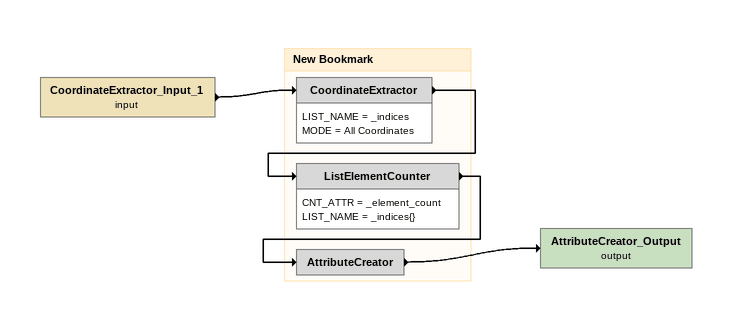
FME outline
CoordinateExtractor_Input_1 (input)
    -> CoordinateExtractor
AttributeCreator_Output (output)

Bookmark: New Bookmark
CoordinateExtractor
    LIST_NAME = _indices
    MODE = All Coordinates
    -> ListElementCounter
ListElementCounter
    CNT_ATTR = _element_count
    LIST_NAME = _indices{}
    -> AttributeCreator
AttributeCreator
    -> AttributeCreator_Output (output)
